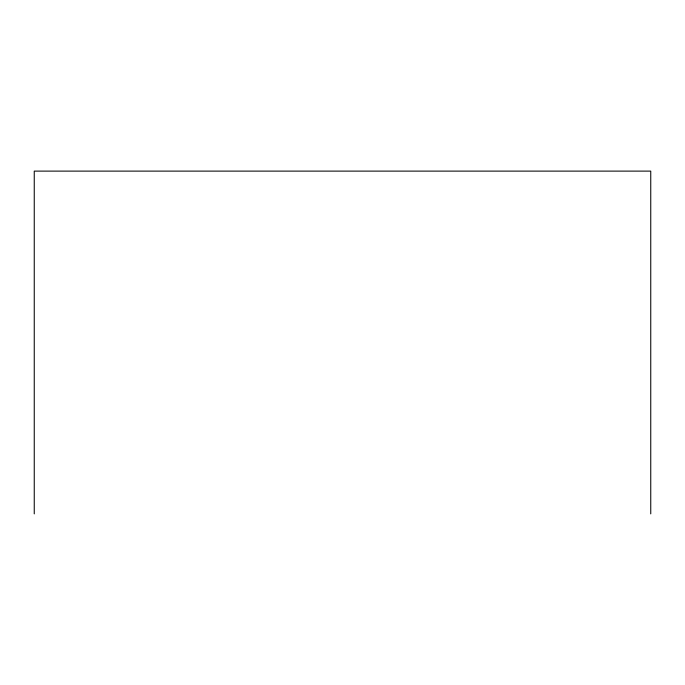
<?xml version="1.0" encoding="UTF-8"?>
<svg xmlns="http://www.w3.org/2000/svg" width="685" height="685" viewBox="0 0 685 685"><rect width="100%" height="100%" fill="white"/><g stroke="black" fill="none" stroke-linecap="round" stroke-linejoin="round"><path stroke-width="1.03" d="M650.75 513.887L650.75 171.113L34.25 171.113L34.25 513.887"/></g></svg>
